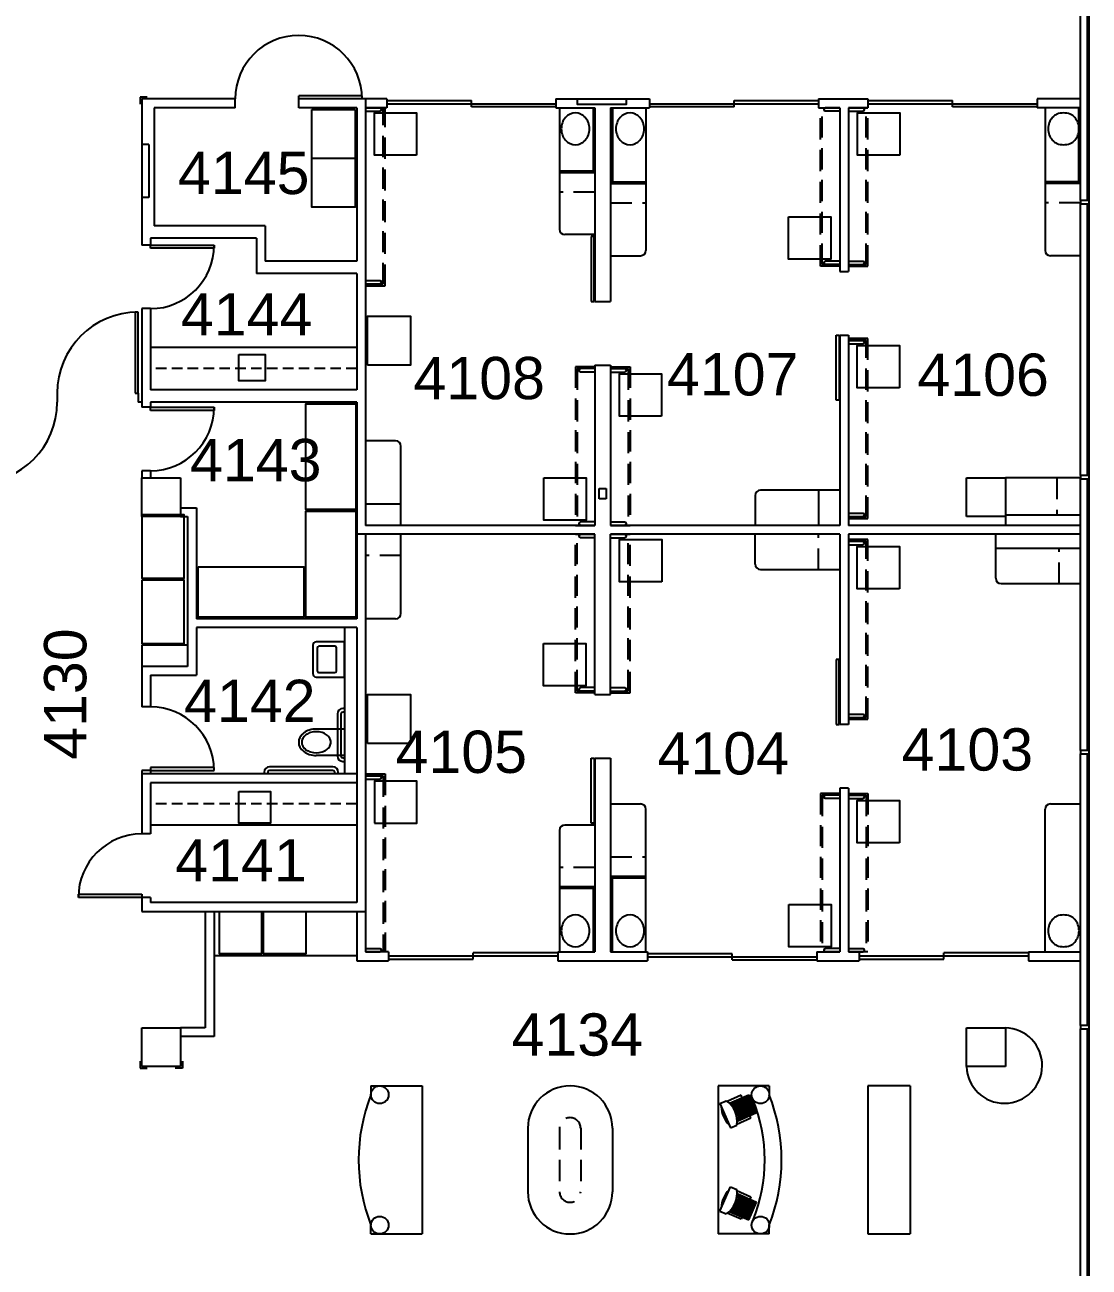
# Model space of a CAD drawing. Extents: x 338 to 7662, y 1527 to 4803.
# Drawn here: x 6922 to 7526, y 3609 to 4314 of the extents above; entities that cross this region are included whole.
import ezdxf

# ---------------------------------------------------------------- set-up
doc = ezdxf.new("R2010")
doc.units = 0
doc.header["$LTSCALE"] = 96
doc.header["$MEASUREMENT"] = 0
doc.linetypes.add('HIDDEN2', pattern=[0.1875, 0.125, -0.0625])
doc.linetypes.add('HIDDEN4', pattern=[0.09375, 0.0625, -0.03125])
doc.layers.get('0').update_dxf_attribs({"linetype": 'CONTINUOUS'})
for name, color, linetype in [('A-ANNO-TX192', 4, 'CONTINUOUS'), ('A-COLS', 5, 'CONTINUOUS'), ('A-DOOR', 2, 'CONTINUOUS'), ('A-FLOR-CASE', 3, 'CONTINUOUS'), ('A-FLOR-CASE-UPPR', 3, 'HIDDEN2'), ('A-FLOR-HRAL', 1, 'CONTINUOUS'), ('A-FLOR-PFIX', 2, 'CONTINUOUS'), ('A-FURN', 3, 'CONTINUOUS'), ('A-GLAZ', 2, 'CONTINUOUS'), ('A-GLAZ-SILL', 1, 'CONTINUOUS'), ('A-WALL-FULL', 6, 'CONTINUOUS'), ('X-EQPM', 2, 'CONTINUOUS')]:
    doc.layers.add(name, color=color, linetype=linetype)
doc.styles.add('ARIAL', font='arial.ttf')

# ---------------------------------------------------------------- blocks, each defined once
blk = doc.blocks.new('endglaz')
blk.add_line((0, -4), (154, -4))
blk.add_lwpolyline([(156, -5), (156, 0), (154, 0), (154, -5)], close=True)
at = {"layer": 'A-GLAZ-SILL'}
for p, q in [((0, 0), (154, 0)), ((0, -5), (154, -5))]:
    blk.add_line(p, q, dxfattribs=at)

msp = doc.modelspace()

# ---------------------------------------------------------------- linework, layer by layer
at = {"layer": 'A-COLS'}
for p, q in [((6988, 4057), (7010, 4057)), ((6988, 4035), (6988, 4057)), ((7010, 4057), (7010, 4035)), ((7456, 4057), (7478, 4057)), ((7456, 4035), (7456, 4057)), ((7478, 4057), (7478, 4035)), ((7010, 4035), (6988, 4035)), ((7478, 4035), (7456, 4035)), ((6988, 3745), (7010, 3745)), ((6988, 3723), (6988, 3745)), ((7010, 3745), (7010, 3723)), ((7456, 3745), (7478, 3745)), ((7456, 3723), (7456, 3745)), ((7478, 3745), (7478, 3723)), ((7010, 3723), (6988, 3723)), ((7478, 3723), (7456, 3723))]:
    msp.add_line(p, q, dxfattribs=at)
at = {"layer": 'A-DOOR'}
for p, q in [((7127, 4271), (7175, 4271)), ((7127, 4269.25), (7223, 4269.25)), ((7175, 4267.5), (7175, 4271)), ((7223, 4267.5), (7175, 4267.5)), ((7276, 4269.25), (7372, 4269.25)), ((7324, 4267.5), (7276, 4267.5)), ((7324, 4271), (7372, 4271)), ((7324, 4267.5), (7324, 4271)), ((7400, 4271), (7448, 4271)), ((7400, 4269.25), (7496, 4269.25)), ((7448, 4267.5), (7448, 4271)), ((7496, 4267.5), (7448, 4267.5)), ((7244.75, 4194), (7243, 4194)), ((7243, 4194), (7243, 4157)), ((7244.75, 4157), (7244.75, 4194)), ((6993, 4189), (7029, 4189)), ((6993, 4187.25), (6993, 4189)), ((7029, 4187.25), (6993, 4187.25)), ((7029, 4189), (7029, 4187.25)), ((7243, 4157), (7244.75, 4157)), ((6986, 4151), (6984.25, 4151)), ((6984.25, 4151), (6984.25, 4105)), ((6986, 4105), (6986, 4151)), ((7382, 4138), (7383.75, 4138)), ((7382, 4101), (7382, 4138)), ((7383.75, 4138), (7383.75, 4101)), ((6940, 4105), (6940, 4100)), ((6984.25, 4105), (6986, 4105)), ((6993, 4097), (7029, 4097)), ((6993, 4095.25), (6993, 4097)), ((7029, 4095.25), (6993, 4095.25)), ((7029, 4097), (7029, 4095.25)), ((7383.75, 4101), (7382, 4101)), ((7383.75, 3954), (7382, 3954)), ((7382, 3954), (7382, 3917)), ((7383.75, 3917), (7383.75, 3954)), ((7382, 3917), (7383.75, 3917)), ((7243, 3861), (7243, 3898)), ((7243, 3898), (7244.75, 3898)), ((7244.75, 3898), (7244.75, 3861)), ((7029, 3892.75), (6993, 3892.75)), ((6993, 3892.75), (6993, 3891)), ((6993, 3891), (7029, 3891)), ((7029, 3891), (7029, 3892.75)), ((7244.75, 3861), (7243, 3861)), ((6952, 3819), (6952, 3820.75)), ((6952, 3820.75), (6988, 3820.75)), ((6988, 3820.75), (6988, 3819)), ((6988, 3819), (6952, 3819)), ((7128, 3785.75), (7224, 3785.75)), ((7224, 3787.5), (7176, 3787.5)), ((7176, 3784), (7176, 3787.5)), ((7323, 3787), (7275, 3787)), ((7275, 3785.25), (7371, 3785.25)), ((7323, 3783.5), (7323, 3787)), ((7395, 3785.75), (7491, 3785.75)), ((7443, 3784), (7443, 3787.5)), ((7491, 3787.5), (7443, 3787.5)), ((7128, 3784), (7176, 3784)), ((7323, 3783.5), (7371, 3783.5)), ((7395, 3784), (7443, 3784))]:
    msp.add_line(p, q, dxfattribs=at)
for centre, radius, start, end in [((7077, 4272), 36, 0, 180), ((6993, 4189), 36, 270, 0), ((6986, 4105), 46, 90, 180), ((6894, 4100), 46, 270, 0), ((6993, 4097), 36, 270, 0), ((6993, 3891), 36, 0, 90), ((6988, 3819), 36, 90, 180)]:
    msp.add_arc(centre, radius, start, end, dxfattribs=at)
at = {"layer": 'A-FLOR-CASE'}
for p, q in [((7115, 4267), (7123.25, 4267)), ((7115, 4265), (7123.25, 4265)), ((7123.25, 4266.75), (7123.25, 4267)), ((7123.25, 4265.25), (7123.25, 4265)), ((7225, 4267), (7225, 4198)), ((7244, 4267), (7244, 4231)), ((7255, 4267), (7255, 4225)), ((7274, 4267), (7274, 4186)), ((7384, 4267), (7375.75, 4267)), ((7375.75, 4266.75), (7375.75, 4267)), ((7375.75, 4265.25), (7375.75, 4265)), ((7384, 4265), (7375.75, 4265)), ((7389, 4267), (7397.25, 4267)), ((7389, 4265), (7397.25, 4265)), ((7397.25, 4266.75), (7397.25, 4267)), ((7397.25, 4265.25), (7397.25, 4265)), ((7500.5, 4267), (7500.5, 4186)), ((7519.5, 4267), (7519.5, 4225)), ((7245, 4231), (7225, 4231)), ((7245, 4230), (7225, 4230)), ((7254, 4225), (7274, 4225)), ((7254, 4224), (7274, 4224)), ((7520.5, 4225), (7500.5, 4225)), ((7520.5, 4224), (7500.5, 4224)), ((7245, 4195), (7227.99991, 4195)), ((7254, 4183), (7271, 4183)), ((7375.75, 4179.75), (7375.75, 4180)), ((7384, 4180), (7375.75, 4180)), ((7389, 4180), (7397.25, 4180)), ((7397.25, 4179.75), (7397.25, 4180)), ((7520.5, 4183), (7503.5, 4183)), ((7375.75, 4178.25), (7375.75, 4178)), ((7384, 4178), (7375.75, 4178)), ((7389, 4178), (7397.25, 4178)), ((7397.25, 4178.25), (7397.25, 4178)), ((7115, 4169), (7123.25, 4169)), ((7115, 4167), (7123.25, 4167)), ((7123.25, 4168.75), (7123.25, 4169)), ((7123.25, 4167.25), (7123.25, 4167)), ((7110, 4131), (6993, 4131)), ((7389, 4135), (7397.25, 4135)), ((7389, 4133), (7397.25, 4133)), ((7397.25, 4134.75), (7397.25, 4135)), ((7397.25, 4133.25), (7397.25, 4133)), ((7236.75, 4118.75), (7236.75, 4119)), ((7245, 4119), (7236.75, 4119)), ((7236.75, 4117.25), (7236.75, 4117)), ((7245, 4117), (7236.75, 4117)), ((7254, 4119), (7262.25, 4119)), ((7254, 4117), (7262.25, 4117)), ((7262.25, 4118.75), (7262.25, 4119)), ((7262.25, 4117.25), (7262.25, 4117)), ((7132, 4078), (7115, 4078)), ((7135, 4030), (7135, 4075.00006)), ((7520.5, 4057), (7478, 4057)), ((7336, 4047), (7336, 4030)), ((7384, 4050), (7339, 4050)), ((7372, 4050), (7372, 4030)), ((7135, 4042), (7115, 4042)), ((7245, 4032), (7236.75, 4032)), ((7236.75, 4031.75), (7236.75, 4032)), ((7254, 4032), (7262.25, 4032)), ((7262.25, 4031.75), (7262.25, 4032)), ((7389, 4037), (7397.25, 4037)), ((7389, 4035), (7397.25, 4035)), ((7397.25, 4036.75), (7397.25, 4037)), ((7397.25, 4035.25), (7397.25, 4035)), ((7135, 3980), (7135, 4025)), ((7236.75, 4030.25), (7236.75, 4030)), ((7245, 4030), (7236.75, 4030)), ((7245, 4025), (7236.75, 4025)), ((7236.75, 4024.75), (7236.75, 4025)), ((7254, 4030), (7262.25, 4030)), ((7254, 4025), (7262.25, 4025)), ((7262.25, 4030.25), (7262.25, 4030)), ((7262.25, 4024.75), (7262.25, 4025)), ((7336, 4008), (7336, 4025)), ((7236.75, 4023.25), (7236.75, 4023)), ((7245, 4023), (7236.75, 4023)), ((7254, 4023), (7262.25, 4023)), ((7262.25, 4023.25), (7262.25, 4023)), ((7389, 4021), (7397.25, 4021)), ((7389, 4019), (7397.25, 4019)), ((7397.25, 4020.75), (7397.25, 4021)), ((7397.25, 4019.25), (7397.25, 4019)), ((7472.5, 4000), (7472.5, 4017)), ((7339, 4005), (7384, 4005)), ((7475.5, 3997), (7520.5, 3997)), ((7132, 3977), (7115, 3977)), ((7014, 3962), (6988, 3962)), ((6988, 3962), (6988, 3950)), ((7236.75, 3937.75), (7236.75, 3938)), ((7245, 3938), (7236.75, 3938)), ((7236.75, 3936.25), (7236.75, 3936)), ((7245, 3936), (7236.75, 3936)), ((7254, 3938), (7262.25, 3938)), ((7254, 3936), (7262.25, 3936)), ((7262.25, 3937.75), (7262.25, 3938)), ((7262.25, 3936.25), (7262.25, 3936)), ((7389, 3923), (7397.25, 3923)), ((7389, 3921), (7397.25, 3921)), ((7397.25, 3922.75), (7397.25, 3923)), ((7397.25, 3921.25), (7397.25, 3921)), ((7115, 3888), (7123.25, 3888)), ((7115, 3886), (7123.25, 3886)), ((7123.25, 3887.75), (7123.25, 3888)), ((7123.25, 3886.25), (7123.25, 3886)), ((7375.75, 3876.75), (7375.75, 3877)), ((7384, 3877), (7375.75, 3877)), ((7389, 3877), (7397.25, 3877)), ((7397.25, 3876.75), (7397.25, 3877)), ((7254, 3872), (7271, 3872)), ((7375.75, 3875.25), (7375.75, 3875)), ((7384, 3875), (7375.75, 3875)), ((7389, 3875), (7397.25, 3875)), ((7397.25, 3875.25), (7397.25, 3875)), ((7503.5, 3872), (7520.5, 3872)), ((7274, 3788), (7274, 3869)), ((7500.5, 3788), (7500.5, 3869)), ((7110, 3860), (6993, 3860)), ((7225, 3857), (7225, 3788)), ((7245, 3860), (7227.99994, 3860)), ((7254, 3831), (7274, 3831)), ((7254, 3830), (7274, 3830)), ((7255, 3788), (7255, 3830)), ((7245, 3825), (7225, 3825)), ((7245, 3824), (7225, 3824)), ((7244, 3824), (7244, 3788)), ((7029, 3786), (7110, 3786)), ((7115, 3790), (7123.25, 3790)), ((7115, 3788), (7123.25, 3788)), ((7123.25, 3789.75), (7123.25, 3790)), ((7123.25, 3788.25), (7123.25, 3788)), ((7384, 3790), (7375.75, 3790)), ((7375.75, 3789.75), (7375.75, 3790)), ((7375.75, 3788.25), (7375.75, 3788)), ((7384, 3788), (7375.75, 3788)), ((7389, 3790), (7397.25, 3790)), ((7389, 3788), (7397.25, 3788)), ((7397.25, 3789.75), (7397.25, 3790)), ((7397.25, 3788.25), (7397.25, 3788))]:
    msp.add_line(p, q, dxfattribs=at)
at = {"layer": 'A-FLOR-CASE', "linetype": 'HIDDEN4'}
for p, q in [((7110, 4119), (6993, 4119)), ((7110, 3872), (6993, 3872))]:
    msp.add_line(p, q, dxfattribs=at)
at = {"layer": 'A-FLOR-CASE', "flags": 128}
for points in [[(7143.94245, 4240), (7119.94245, 4240), (7119.94245, 4264), (7143.94245, 4264)], [(7418, 4240), (7394, 4240), (7394, 4264), (7418, 4264)], [(7355, 4205), (7379, 4205), (7379, 4181), (7355, 4181)], [(7417.94245, 4108), (7393.94245, 4108), (7393.94245, 4132), (7417.94245, 4132)], [(7282.94245, 4092), (7258.94245, 4092), (7258.94245, 4116), (7282.94245, 4116)], [(7216.05755, 4057), (7240.05755, 4057), (7240.05755, 4033), (7216.05755, 4033)], [(7283, 3998), (7259, 3998), (7259, 4022), (7283, 4022)], [(7417.94245, 3994), (7393.94245, 3994), (7393.94245, 4018), (7417.94245, 4018)], [(7216, 3963), (7240, 3963), (7240, 3939), (7216, 3939)], [(7120, 3861), (7144, 3861), (7144, 3885), (7120, 3885)], [(7417.94245, 3850), (7393.94245, 3850), (7393.94245, 3874), (7417.94245, 3874)], [(7355.05755, 3815), (7379.05755, 3815), (7379.05755, 3791), (7355.05755, 3791)]]:
    msp.add_lwpolyline(points, close=True, dxfattribs=at)
at = {"layer": 'A-FLOR-CASE'}
for centre, radius, start, end in [((7123.25, 4266), 0.75, 270, 90), ((7375.75, 4266), 0.75, 90, 270), ((7397.25, 4266), 0.75, 270, 90), ((7228, 4198), 3, 180, 270), ((7271, 4186), 3, 270, 360), ((7375.75, 4179), 0.75, 90, 270), ((7397.25, 4179), 0.75, 270, 90), ((7503.5, 4186), 3, 180, 270), ((7123.25, 4168), 0.75, 270, 90), ((7397.25, 4134), 0.75, 270, 90), ((7236.75, 4118), 0.75, 90, 270), ((7262.25, 4118), 0.75, 270, 90), ((7132, 4075), 3, 0, 90), ((7339, 4047), 3, 90, 180), ((7236.75, 4031), 0.75, 90, 270), ((7262.25, 4031), 0.75, 270, 90), ((7397.25, 4036), 0.75, 270, 90), ((7236.75, 4024), 0.75, 90, 270), ((7262.25, 4024), 0.75, 270, 90), ((7397.25, 4020), 0.75, 270, 90), ((7339, 4008), 3, 180, 270), ((7475.5, 4000), 3, 180, 270), ((7132, 3980), 3, 270, 0), ((7236.75, 3937), 0.75, 90, 270), ((7262.25, 3937), 0.75, 270, 90), ((7397.25, 3922), 0.75, 270, 90), ((7123.25, 3887), 0.75, 270, 90), ((7375.75, 3876), 0.75, 90, 270), ((7397.25, 3876), 0.75, 270, 90), ((7271, 3869), 3, 0, 90), ((7503.5, 3869), 3, 90, 180), ((7228, 3857), 3, 90, 180), ((7123.25, 3789), 0.75, 270, 90), ((7375.75, 3789), 0.75, 90, 270), ((7397.25, 3789), 0.75, 270, 90), ((7477.43179, 3723.56821), 21.43932, 181.51870751, 88.48129249)]:
    msp.add_arc(centre, radius, start, end, dxfattribs=at)
at = {"layer": 'A-FLOR-CASE-UPPR'}
for p, q in [((7126, 4267), (7115, 4267)), ((7125, 4167), (7125, 4267)), ((7126, 4166), (7126, 4267)), ((7373, 4177), (7373, 4267)), ((7373, 4267), (7384, 4267)), ((7374, 4178), (7374, 4267)), ((7389, 4267), (7400, 4267)), ((7399, 4178), (7399, 4267)), ((7400, 4177), (7400, 4267)), ((7245, 4219), (7225, 4219)), ((7254, 4213), (7274, 4213)), ((7520.5, 4213), (7500.5, 4213)), ((7384, 4177), (7373, 4177)), ((7384, 4178), (7374, 4178)), ((7389, 4178), (7399, 4178)), ((7389, 4177), (7400, 4177)), ((7115, 4167), (7125, 4167)), ((7115, 4166), (7126, 4166)), ((7400, 4136), (7389, 4136)), ((7399, 4135), (7389, 4135)), ((7399, 4035), (7399, 4135)), ((7400, 4034), (7400, 4136)), ((7245, 4120), (7234, 4120)), ((7234, 4120), (7234, 4030)), ((7245, 4119), (7235, 4119)), ((7235, 4119), (7235, 4030)), ((7254, 4120), (7265, 4120)), ((7254, 4119), (7264, 4119)), ((7264, 4119), (7264, 4030)), ((7265, 4120), (7265, 4030)), ((7507.25, 4056.88355), (7507.25, 4035.88355)), ((7389, 4035), (7399, 4035)), ((7389, 4034), (7400, 4034)), ((7234, 4030), (7245, 4030)), ((7234, 3935), (7234, 4025)), ((7234, 4025), (7245, 4025)), ((7235, 3936), (7235, 4025)), ((7254, 4030), (7265, 4030)), ((7254, 4025), (7265, 4025)), ((7264, 3936), (7264, 4025)), ((7265, 3935), (7265, 4025)), ((7372, 4005), (7372, 4025)), ((7400, 4022), (7389, 4022)), ((7399, 4021), (7389, 4021)), ((7399, 3921), (7399, 4021)), ((7400, 3920), (7400, 4022)), ((7135, 4013), (7115, 4013)), ((7508.5, 3997), (7508.5, 4017)), ((7245, 3935), (7234, 3935)), ((7245, 3936), (7235, 3936)), ((7254, 3936), (7264, 3936)), ((7254, 3935), (7265, 3935)), ((7389, 3921), (7399, 3921)), ((7389, 3920), (7400, 3920)), ((7115, 3889), (7126, 3889)), ((7115, 3888), (7125, 3888)), ((7125, 3888), (7125, 3788)), ((7126, 3889), (7126, 3788)), ((7384, 3878), (7373, 3878)), ((7373, 3878), (7373, 3788)), ((7384, 3877), (7374, 3877)), ((7374, 3877), (7374, 3788)), ((7389, 3878), (7400, 3878)), ((7389, 3877), (7399, 3877)), ((7399, 3877), (7399, 3788)), ((7400, 3878), (7400, 3788)), ((7254, 3842), (7274, 3842)), ((7245, 3836), (7225, 3836)), ((7126, 3788), (7115, 3788)), ((7373, 3788), (7384, 3788)), ((7400, 3788), (7389, 3788))]:
    msp.add_line(p, q, dxfattribs=at)
at = {"layer": 'A-FLOR-HRAL'}
for p, q in [((6991, 4273), (6987, 4273)), ((6987, 4273), (6987, 4269)), ((6987, 3726), (6987, 3722)), ((6987, 3722), (6991, 3722)), ((7011, 3722), (7007, 3722)), ((7011, 3726), (7011, 3722))]:
    msp.add_line(p, q, dxfattribs=at)
at = {"layer": 'A-FLOR-PFIX'}
for p, q in [((7085, 3962), (7085, 3946)), ((7103, 3964), (7087, 3964)), ((7097.5, 3961.5), (7088.5, 3961.5)), ((7103, 3944), (7103, 3964)), ((7087.5, 3960.5), (7087.5, 3947.5)), ((7098.5, 3947.5), (7098.5, 3960.5)), ((7087, 3944), (7103, 3944)), ((7088.5, 3946.5), (7097.5, 3946.5)), ((7103, 3926.11645), (7102, 3926.11645)), ((7099, 3923.11645), (7099, 3899.11645)), ((7101, 3923.11645), (7101, 3899.11645)), ((7103, 3924.11645), (7102, 3924.11645)), ((7103, 3914.5), (7086.97908, 3914.5)), ((7103, 3899.5), (7086.97908, 3899.5)), ((7102, 3898.11645), (7103, 3898.11645)), ((7096.45393, 3893), (7060.45393, 3893)), ((7096.45393, 3891), (7060.45393, 3891)), ((7102, 3896.11645), (7103, 3896.11645)), ((7057.45393, 3890), (7057.45393, 3889)), ((7059.45393, 3890), (7059.45393, 3889)), ((7097.45393, 3889), (7097.45393, 3890)), ((7099.45393, 3889), (7099.45393, 3890))]:
    msp.add_line(p, q, dxfattribs=at)
at = {"layer": 'A-FLOR-PFIX', "flags": 128}
for points in [[(7242, 4255, 0.088426094), (7241.37769, 4258.49132, 0.093736994), (7239.65685, 4261.36396, 0.102376034), (7237.01385, 4263.33226, 0.221557888), (7230.98615, 4263.33226, 0.102376034), (7228.34315, 4261.36396, 0.093736994), (7226.62231, 4258.49132, 0.178245925), (7226.62231, 4251.50868, 0.093736994), (7228.34315, 4248.63604, 0.102376034), (7230.98615, 4246.66774, 0.221557888), (7237.01385, 4246.66774, 0.102376034), (7239.65685, 4248.63604, 0.093736994), (7241.37769, 4251.50868, 0.088426094)], [(7273, 4255, 0.088426094), (7272.37769, 4258.49132, 0.093736994), (7270.65685, 4261.36396, 0.102376034), (7268.01385, 4263.33226, 0.221557888), (7261.98615, 4263.33226, 0.102376034), (7259.34315, 4261.36396, 0.093736994), (7257.62231, 4258.49132, 0.178245925), (7257.62231, 4251.50868, 0.093736994), (7259.34315, 4248.63604, 0.102376034), (7261.98615, 4246.66774, 0.221557888), (7268.01385, 4246.66774, 0.102376034), (7270.65685, 4248.63604, 0.093736994), (7272.37769, 4251.50868, 0.088426094)], [(7519.75, 4255, 0.088426094), (7519.12769, 4258.49132, 0.093736994), (7517.40685, 4261.36396, 0.102376034), (7514.76385, 4263.33226, 0.177409345), (7507.23615, 4263.33226, 0.102376034), (7504.59315, 4261.36396, 0.093736994), (7502.87231, 4258.49132, 0.178245925), (7502.87231, 4251.50868, 0.093736994), (7504.59315, 4248.63604, 0.102376034), (7507.23615, 4246.66774, 0.177409345), (7514.76385, 4246.66774, 0.102376034), (7517.40685, 4248.63604, 0.093736994), (7519.12769, 4251.50868, 0.088426094)], [(7242, 3800, 0.088426094), (7241.37769, 3803.49132, 0.093736994), (7239.65685, 3806.36396, 0.102376034), (7237.01385, 3808.33226, 0.221557888), (7230.98615, 3808.33226, 0.102376034), (7228.34315, 3806.36396, 0.093736994), (7226.62231, 3803.49132, 0.178245925), (7226.62231, 3796.50868, 0.093736994), (7228.34315, 3793.63604, 0.102376034), (7230.98615, 3791.66774, 0.221557888), (7237.01385, 3791.66774, 0.102376034), (7239.65685, 3793.63604, 0.093736994), (7241.37769, 3796.50868, 0.088426094)], [(7273, 3800, 0.088426094), (7272.37769, 3803.49132, 0.093736994), (7270.65685, 3806.36396, 0.102376034), (7268.01385, 3808.33226, 0.221557888), (7261.98615, 3808.33226, 0.102376034), (7259.34315, 3806.36396, 0.093736994), (7257.62231, 3803.49132, 0.178245925), (7257.62231, 3796.50868, 0.093736994), (7259.34315, 3793.63604, 0.102376034), (7261.98615, 3791.66774, 0.221557888), (7268.01385, 3791.66774, 0.102376034), (7270.65685, 3793.63604, 0.093736994), (7272.37769, 3796.50868, 0.088426094)], [(7519.75, 3800, 0.088426094), (7519.12769, 3803.49132, 0.093736994), (7517.40685, 3806.36396, 0.102376034), (7514.76385, 3808.33226, 0.177409345), (7507.23615, 3808.33226, 0.102376034), (7504.59315, 3806.36396, 0.093736994), (7502.87231, 3803.49132, 0.178245925), (7502.87231, 3796.50868, 0.093736994), (7504.59315, 3793.63604, 0.102376034), (7507.23615, 3791.66774, 0.177409345), (7514.76385, 3791.66774, 0.102376034), (7517.40685, 3793.63604, 0.093736994), (7519.12769, 3796.50868, 0.088426094)]]:
    msp.add_lwpolyline(points, format="xyb", close=True, dxfattribs=at)
for points in [[(7043, 4127), (7058, 4127), (7058, 4112), (7043, 4112)], [(7043, 3879), (7061, 3879), (7061, 3861), (7043, 3861)]]:
    msp.add_lwpolyline(points, close=True, dxfattribs=at)
at = {"layer": 'A-FLOR-PFIX'}
for centre, radius, start, end in [((7087, 3962), 2, 90, 180), ((7088.5, 3960.5), 1, 90, 180), ((7097.5, 3960.5), 1, 0, 90), ((7088.5, 3947.5), 1, 180, 270), ((7097.5, 3947.5), 1, 270, 0), ((7087, 3946), 2, 180, 270), ((7102, 3923.11645), 3, 90, 180), ((7102, 3923.11645), 1, 90, 180), ((7084.7609, 3905.86601), 8.0527, 126.92750172, 151.13954369), ((7086.10282, 3904.08052), 10.28624, 107.29195838, 126.92750172), ((7086.18155, 3904.24268), 8.61184, 106.66624304, 125.85747035), ((7086.97908, 3901.26577), 13.23423, 90, 107.29195838), ((7086.97908, 3901.57865), 11.39269, 73.33375696, 106.66624304), ((7087.77662, 3904.24268), 8.61184, 54.14252965, 73.33375696), ((7082.70331, 3907), 5.70331, 151.13954369, 208.86045631), ((7083.0956, 3907), 4.3785, 150.1826012, 209.8173988), ((7084.96163, 3905.93056), 6.52925, 125.85747035, 150.1826012), ((7084.96163, 3908.06944), 6.52925, 209.8173988, 234.14252965), ((7088.99654, 3905.93056), 6.52925, 29.8173988, 54.14252965), ((7088.99654, 3908.06944), 6.52925, 305.85747035, 330.1826012), ((7090.86257, 3907), 4.3785, 0, 29.8173988), ((7090.86257, 3907), 4.3785, 330.1826012, 360), ((7084.7609, 3908.13399), 8.0527, 208.86045631, 233.07249828), ((7086.10282, 3909.91948), 10.28624, 233.07249828, 252.70804162), ((7086.18155, 3909.75732), 8.61184, 234.14252965, 253.33375696), ((7086.97908, 3912.73423), 13.23423, 252.70804162, 270), ((7086.97908, 3912.42135), 11.39269, 253.33375696, 286.66624304), ((7087.77662, 3909.75732), 8.61184, 286.66624304, 305.85747035), ((7102, 3899.11645), 3, 180, 270), ((7102, 3899.11645), 1, 180, 270), ((7060.45393, 3890), 3, 90, 180), ((7060.45393, 3890), 1, 90, 180), ((7096.45393, 3890), 3, 0, 90), ((7096.45393, 3890), 1, 0, 90)]:
    msp.add_arc(centre, radius, start, end, dxfattribs=at)
at = {"layer": 'A-FURN'}
for p, q in [((7118, 3712), (7147, 3712)), ((7118, 3712), (7118, 3707)), ((7147, 3712), (7147, 3628)), ((7344, 3712), (7315, 3712)), ((7315, 3712), (7315, 3628)), ((7344, 3712), (7344, 3707)), ((7424, 3712), (7400, 3712)), ((7400, 3712), (7400, 3628)), ((7424, 3712), (7424, 3628)), ((7207, 3688), (7207, 3652)), ((7255, 3688), (7255, 3652)), ((7118, 3628), (7118, 3633)), ((7344, 3628), (7344, 3633)), ((7118, 3628), (7147, 3628)), ((7344, 3628), (7315, 3628)), ((7400, 3628), (7424, 3628))]:
    msp.add_line(p, q, dxfattribs=at)
at = {"layer": 'A-FURN', "linetype": 'HIDDEN2'}
for p, q in [((7225, 3688), (7225, 3652)), ((7237, 3688), (7237, 3652))]:
    msp.add_line(p, q, dxfattribs=at)
at = {"layer": 'A-FURN'}
for centre in [(7123, 3707), (7339, 3707), (7123, 3633), (7339, 3633)]:
    msp.add_circle(centre, 5, dxfattribs=at)
for centre, radius, start, end in [((7231, 3688), 24, 0, 180), ((7212.28571, 3670), 101.28571, 158.57375395, 201.42624605), ((7249, 3670), 92.45097, 338.36705627, 21.63294373), ((7249.71429, 3670), 101.28571, 338.57375395, 21.42624605), ((7231, 3652), 24, 180, 0)]:
    msp.add_arc(centre, radius, start, end, dxfattribs=at)
at = {"layer": 'A-FURN', "linetype": 'HIDDEN2'}
for centre, start, end in [((7231, 3688), 0, 180), ((7231, 3652), 180, 0)]:
    msp.add_arc(centre, 6, start, end, dxfattribs=at)
at = {"layer": 'A-WALL-FULL'}
for p, q in [((6988, 4272), (6988, 4189)), ((7041, 4272), (6988, 4272)), ((7041, 4267), (7041, 4272)), ((7077, 4267), (7077, 4273.75)), ((7113, 4273.75), (7077, 4273.75)), ((7127, 4272), (7077, 4272)), ((7113, 4272), (7113, 4273.75)), ((7115, 4272), (7115, 4030)), ((7127, 4272), (7127, 4267)), ((7223, 4272), (7223, 4267)), ((7223, 4272), (7276, 4272)), ((7276, 4272), (7276, 4267)), ((7372, 4272), (7372, 4267)), ((7372, 4272), (7400, 4272)), ((7400, 4272), (7400, 4267)), ((7496, 4272), (7496, 4267)), ((7520.5, 4272), (7496, 4272)), ((7041, 4267), (6995, 4267)), ((6995, 4267), (6995, 4200)), ((7110, 4267), (7077, 4267)), ((7110, 4267), (7110, 4180)), ((7127, 4267), (7115, 4267)), ((7223, 4267), (7245, 4267)), ((7245, 4267), (7245, 4157)), ((7254, 4267), (7254, 4157)), ((7254, 4267), (7276, 4267)), ((7372, 4267), (7384, 4267)), ((7384, 4267), (7384, 4174)), ((7389, 4267), (7389, 4174)), ((7400, 4267), (7389, 4267)), ((7520.5, 4267), (7496, 4267)), ((7058, 4200), (6995, 4200)), ((7058, 4200), (7058, 4180)), ((6993, 4189), (6988, 4189)), ((6993, 4193), (6993, 4189)), ((7053, 4193), (6993, 4193)), ((7053, 4193), (7053, 4173)), ((7110, 4180), (7058, 4180)), ((7110, 4173), (7053, 4173)), ((7110, 4173), (7110, 4107)), ((7384, 4174), (7389, 4174)), ((6993, 4153), (6988, 4153)), ((6988, 4153), (6988, 4097)), ((6993, 4153), (6993, 4107)), ((7245, 4157), (7254, 4157)), ((7384, 4138), (7389, 4138)), ((7384, 4138), (7384, 4030)), ((7389, 4138), (7389, 4030)), ((7245, 4121), (7245, 4030)), ((7245, 4121), (7254, 4121)), ((7254, 4121), (7254, 4030)), ((6986, 4105), (6986, 4100)), ((7110, 4107), (6993, 4107)), ((6988, 4100), (6986, 4100)), ((6993, 4097), (6988, 4097)), ((7110, 4100), (6993, 4100)), ((6993, 4100), (6993, 4097)), ((7110, 4100), (7110, 3977)), ((6988, 4061), (6988, 4057)), ((6993, 4061), (6988, 4061)), ((6993, 4061), (6993, 4057)), ((7247.5, 4051), (7251.5, 4051)), ((7247.5, 4045), (7247.5, 4051)), ((7251.5, 4051), (7251.5, 4045)), ((7010, 4040), (7019, 4040)), ((7019, 4040), (7019, 3977)), ((7251.5, 4045), (7247.5, 4045)), ((7010, 4035), (7014, 4035)), ((7014, 4035), (7014, 3950)), ((7478, 4035.88355), (7478, 4030)), ((7520.5, 4035.88355), (7478, 4035.88355)), ((7245, 4025), (7110, 4025)), ((7245, 4030), (7115, 4030)), ((7115, 4025), (7115, 3788)), ((7245, 3934), (7245, 4025)), ((7384, 4030), (7254, 4030)), ((7254, 3934), (7254, 4025)), ((7384, 4025), (7254, 4025)), ((7384, 4025), (7384, 3917)), ((7520.5, 4030), (7389, 4030)), ((7520.5, 4025), (7389, 4025)), ((7389, 4025), (7389, 3917)), ((7472.5, 4017), (7472.5, 4025)), ((7520.5, 4017), (7472.5, 4017)), ((7110, 3977), (7019, 3977)), ((7110, 3972), (7019, 3972)), ((7019, 3972), (7019, 3945)), ((7103, 3972), (7103, 3889)), ((7110, 3972), (7110, 3816)), ((6988, 3950), (6988, 3927)), ((7014, 3950), (6988, 3950)), ((6993, 3945), (7019, 3945)), ((6993, 3945), (6993, 3927)), ((7245, 3934), (7254, 3934)), ((6993, 3927), (6988, 3927)), ((7389, 3917), (7384, 3917)), ((7245, 3898), (7254, 3898)), ((7245, 3898), (7245, 3788)), ((7254, 3898), (7254, 3788)), ((6988, 3891), (6988, 3855)), ((6993, 3891), (6988, 3891)), ((6993, 3891), (6993, 3889)), ((7110, 3889), (6988, 3889)), ((6993, 3884), (6993, 3855)), ((7110, 3884), (6993, 3884)), ((7384, 3881), (7384, 3788)), ((7389, 3881), (7384, 3881)), ((7389, 3881), (7389, 3788)), ((6993, 3855), (6988, 3855)), ((6993, 3819), (6988, 3819)), ((6988, 3819), (6988, 3811)), ((6993, 3819), (6993, 3816)), ((7110, 3816), (6993, 3816)), ((6988, 3811), (7115, 3811)), ((7024, 3811), (7024, 3745)), ((7029, 3811), (7029, 3740)), ((7110, 3811), (7110, 3783)), ((7128, 3788), (7115, 3788)), ((7128, 3788), (7128, 3783)), ((7224, 3788), (7245, 3788)), ((7224, 3788), (7224, 3783)), ((7254, 3788), (7275, 3788)), ((7275, 3788), (7275, 3783)), ((7371, 3788), (7384, 3788)), ((7371, 3788), (7371, 3783)), ((7389, 3788), (7395, 3788)), ((7395, 3788), (7395, 3783)), ((7491, 3788), (7491, 3783)), ((7491, 3788), (7520.5, 3788)), ((7110, 3783), (7128, 3783)), ((7224, 3783), (7275, 3783)), ((7371, 3783), (7395, 3783)), ((7491, 3783), (7520.5, 3783)), ((7024, 3745), (7010, 3745)), ((7029, 3740), (7010, 3740))]:
    msp.add_line(p, q, dxfattribs=at)
at = {"layer": 'X-EQPM'}
for p, q in [((6992, 4246.06049), (6988, 4246.06049)), ((6992, 4246.06049), (6992, 4216.06049)), ((7109, 4238.25), (7084.53, 4238.25)), ((6992, 4216.06049), (6988, 4216.06049)), ((7315.95261, 3701.97931), (7319.61842, 3703.57987)), ((7315.95261, 3701.97931), (7321.95473, 3688.23251)), ((7328.00426, 3706.66858), (7320.11629, 3703.22454)), ((7321.37494, 3702.16448), (7332.3326, 3706.94881)), ((7322.12299, 3701.39993), (7332.73274, 3706.03236)), ((7322.7945, 3700.60196), (7333.13288, 3705.1159)), ((7323.39437, 3699.77271), (7333.53302, 3704.19945)), ((7323.92594, 3698.91364), (7333.93317, 3703.283)), ((7324.39129, 3698.02566), (7334.33331, 3702.36654)), ((7324.79143, 3697.10921), (7334.73345, 3701.45009)), ((7325.12636, 3696.16428), (7335.13359, 3700.53364)), ((7328.59452, 3705.31669), (7328.00426, 3706.66858)), ((7332.3326, 3706.94881), (7336.73416, 3696.86782)), ((7325.39508, 3695.19045), (7335.53373, 3699.61718)), ((7325.59549, 3694.18679), (7335.93387, 3698.70073)), ((7325.69407, 3690.39985), (7333.60029, 3693.85186)), ((7325.72427, 3693.15185), (7336.33401, 3697.78428)), ((7325.7765, 3692.08349), (7336.73416, 3696.86782)), ((7333.60029, 3693.85186), (7332.99608, 3695.2357)), ((7321.95473, 3688.23251), (7325.62055, 3689.83307)), ((7315.95261, 3641.02069), (7321.95473, 3654.76749)), ((7321.95473, 3654.76749), (7325.62055, 3653.16693)), ((7325.69407, 3652.60015), (7333.60029, 3649.14814)), ((7323.92594, 3644.08636), (7333.93317, 3639.717)), ((7324.39129, 3644.97434), (7334.33331, 3640.63346)), ((7324.79143, 3645.89079), (7334.73345, 3641.54991)), ((7325.12636, 3646.83572), (7335.13359, 3642.46636)), ((7325.39508, 3647.80955), (7335.53373, 3643.38282)), ((7325.59549, 3648.81321), (7335.93387, 3644.29927)), ((7325.72427, 3649.84815), (7336.33401, 3645.21572)), ((7325.7765, 3650.91651), (7336.73416, 3646.13218)), ((7332.3326, 3636.05119), (7336.73416, 3646.13218)), ((7333.60029, 3649.14814), (7332.99608, 3647.7643)), ((7315.95261, 3641.02069), (7319.61842, 3639.42013)), ((7328.00426, 3636.33142), (7320.11629, 3639.77546)), ((7321.37494, 3640.83552), (7332.3326, 3636.05119)), ((7322.12299, 3641.60007), (7332.73274, 3636.96764)), ((7322.7945, 3642.39804), (7333.13288, 3637.8841)), ((7323.39437, 3643.22729), (7333.53302, 3638.80055)), ((7328.59452, 3637.68331), (7328.00426, 3636.33142))]:
    msp.add_line(p, q, dxfattribs=at)
at = {"layer": 'X-EQPM', "flags": 128}
for points in [[(7235, 4272), (7235, 4269), (7263, 4269), (7263, 4272)], [(7109, 4266), (7109, 4210.5), (7084.53, 4210.5), (7084.53, 4266)], [(7084.53, 4266), (7109, 4266)]]:
    msp.add_lwpolyline(points, dxfattribs=at)
for points in [[(7116, 4121), (7116, 4148.75), (7140.47, 4148.75), (7140.47, 4121)], [(7109.5, 4099), (7109.5, 4039), (7081, 4039), (7081, 4099)], [(6988, 4036), (6988, 4000), (7012, 4000), (7012, 4036)], [(7109.5, 4038), (7109.5, 3978), (7081, 3978), (7081, 4038)], [(7020, 4006.5), (7080, 4006.5), (7080, 3978), (7020, 3978)], [(6988, 3999), (6988, 3963), (7012, 3963), (7012, 3999)], [(7116, 3906.25), (7116, 3934), (7140.47, 3934), (7140.47, 3906.25)], [(7056, 3811), (7056, 3787), (7032, 3787), (7032, 3811)], [(7081, 3811), (7081, 3787), (7057, 3787), (7057, 3811)]]:
    msp.add_lwpolyline(points, close=True, dxfattribs=at)
at = {"layer": 'X-EQPM'}
for centre, radius, start, end in [((7311.67932, 3691.92978), 14.09801, 351.44702627, 55.72703927), ((7332.15674, 3700.87063), 15.42086, 182.69183349, 224.48223206), ((7332.15674, 3642.12937), 15.42086, 135.51776794, 177.30816651), ((7311.67932, 3651.07022), 14.09801, 304.27296073, 8.55297373)]:
    msp.add_arc(centre, radius, start, end, dxfattribs=at)

# ---------------------------------------------------------------- block references
at = {"layer": 'A-GLAZ', "rotation": 90}
for p in [(7520.5, 4214.375), (7520.5, 4058.375), (7520.5, 3902.375), (7520.5, 3746.375), (7520.5, 3590.375)]:
    msp.add_blockref('endglaz', p, dxfattribs=at)

# ---------------------------------------------------------------- texts
at = {"layer": 'A-ANNO-TX192', "style": 'ARIAL'}
for s, p in [('4145', (7008.55377, 4217.98354)), ('4144', (7010.18921, 4137.76954)), ('4108', (7142.13112, 4101.60513)), ('4107', (7285.97128, 4103.74435)), ('4106', (7428.06322, 4103.49567)), ('4143', (7015.37528, 4055.07253)), ('4142', (7011.99698, 3918.45864)), ('4105', (7131.98897, 3889.57138)), ('4104', (7280.60822, 3888.70652)), ('4103', (7419.12062, 3890.9079)), ('4141', (7006.99482, 3827.98831)), ('4134', (7197.81458, 3729.1792))]:
    msp.add_text(s, height=24, dxfattribs=at).set_placement(p)
msp.add_text('4130', height=24, rotation=90, dxfattribs=at).set_placement((6956.52817, 3897.00228))

doc.saveas('drawing.dxf')
